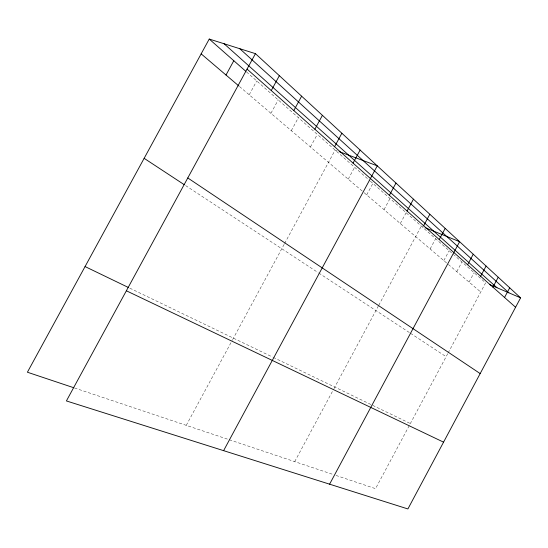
<?xml version="1.0" encoding="UTF-8"?>
<svg xmlns="http://www.w3.org/2000/svg" width="548" height="548" viewBox="0 0 548 548"><rect width="100%" height="100%" fill="white"/><g stroke="black" fill="none" stroke-linecap="round" stroke-linejoin="round"><path stroke-width="0.41" stroke-dasharray="2.74 2.06" d="M447.73 353.686L375.524 488.658L334.54 474.952M448.134 352.933L485.624 282.85L454.271 255.19M430.139 248.936L435.619 238.736M443.825 260.595L449.148 250.676M456.779 271.637L461.957 261.971M469.061 282.097L474.102 272.685M366.694 194.883L372.887 183.402M384.025 209.651L390.018 198.513M400.314 223.529L406.13 212.727M294.714 461.628L333.568 389.333M333.979 388.58L378.319 306.085M378.716 305.339L421.302 226.112L423.631 227.057M310.463 146.98L317.299 134.37M186.258 425.358L232.194 340.411M232.605 339.664L284.213 244.23M284.624 243.476L335.129 150.097L337.527 150.995M348.227 179.155L354.625 167.298M270.931 113.306L278.22 99.894M291.31 130.664L298.359 117.669M249.21 94.797L256.738 80.953M74.528 387.984L333.739 474.684M129.808 288.166L272.479 357.008M273.247 357.378L410.356 423.542M185.642 185.587L318.046 272.562M318.758 273.027L409.808 332.835M410.507 333.294L446.12 356.693M239.538 86.563L363.509 192.17M364.146 192.718L447.716 263.91M448.36 264.458L480.719 292.029M246.545 71.959L369.736 180.628M370.366 181.183L453.634 254.628"/><path stroke-width="0.82" d="M492.912 287.159L498.221 277.233M504.55 297.475L509.709 287.816M255.443 53.656L520.6 297.845L407.904 508.948L66.404 400.937L255.443 53.656L209.233 39.052L27.4 372.222L73.727 387.717M439.215 239.531L445.188 228.4M329.601 484.185L459.635 241.702L425.18 227.687M467.622 264.725L473.246 254.231M480.623 276.261L486.083 266.061M389.375 195.321L395.971 183.073M407.075 211.021L413.452 199.171M423.659 225.728L429.824 214.247M334.575 146.72L341.87 133.246M353.056 163.112L360.111 150.049M223.605 450.655L377.264 165.839L339.123 151.591M271.26 90.564L279.35 75.672M293.81 110.566L301.619 96.181M314.874 129.246L322.409 115.327M226.002 75.028L233.797 60.718M489.412 284.474L520.6 297.845M126.369 290.783L443.558 442.154M85.063 266.568L128.307 287.44M144.138 158.324L184.244 184.676M187.786 177.956L480.171 373.578M201.15 53.855L238.894 86.009M209.233 39.052L245.908 71.398M247.045 69.082L515.572 307.257M224.07 43.737L496.974 287.714M239.777 48.703L508.866 292.81"/></g></svg>
